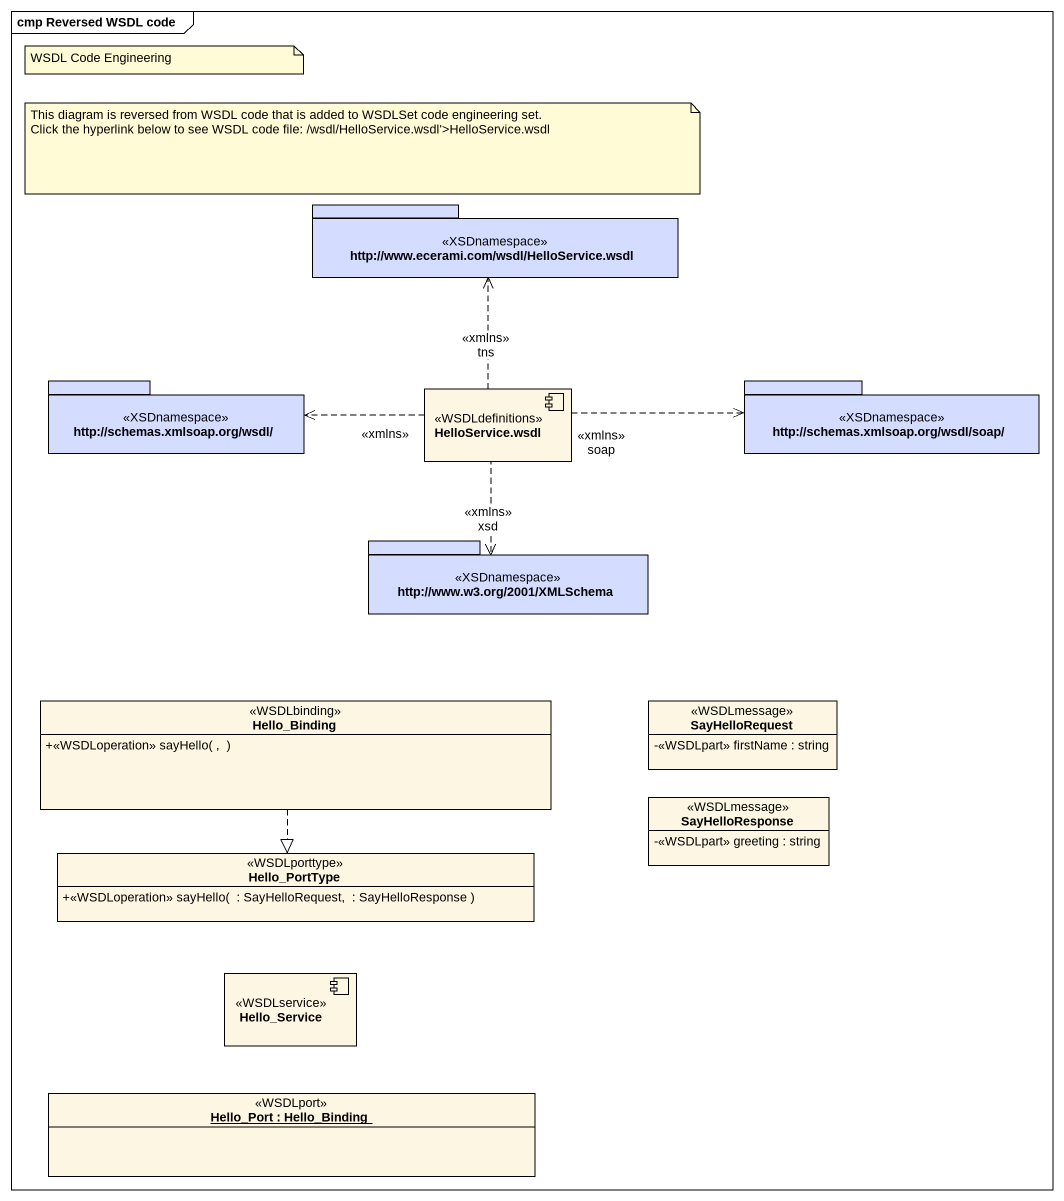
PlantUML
@startuml
mainframe cmp Reversed WSDL code
allowmixing
hide circle
hide empty members
skinparam classAttributeIconSize 0
package "http://www.ecerami.com/wsdl/HelloService.wsdl" as http_www_ecerami_com_wsdl <<XSDnamespace>> #D4DDFF {
}
package "http://schemas.xmlsoap.org/wsdl/" as http_schemas_xmlsoap_org <<XSDnamespace>> #D4DDFF {
}
component "HelloService.wsdl" as HelloService_wsdl <<WSDLdefinitions>>
package "http://schemas.xmlsoap.org/wsdl/soap/" as http_schemas_xmlsoap_org_2 <<XSDnamespace>> #D4DDFF {
}
package "http://www.w3.org/2001/XMLSchema" as http_www_w3_org_2001 <<XSDnamespace>> #D4DDFF {
}
class Hello_Binding <<WSDLbinding>> {
  +<<WSDLoperation>> sayHello( ,  )
}
class SayHelloRequest <<WSDLmessage>> {
  -<<WSDLpart>> firstName : string
}
class SayHelloResponse <<WSDLmessage>> {
  -<<WSDLpart>> greeting : string
}
interface Hello_PortType <<WSDLporttype>> {
  +<<WSDLoperation>> sayHello(  : SayHelloRequest,  : SayHelloResponse )
}
component Hello_Service <<WSDLservice>>
object "Hello_Port : Hello_Binding" as Hello_Port <<WSDLport>>
HelloService_wsdl .up.> http_www_ecerami_com_wsdl : <<xmlns>> tns
HelloService_wsdl .left.> http_schemas_xmlsoap_org : <<xmlns>>
HelloService_wsdl .right.> http_schemas_xmlsoap_org_2 : <<xmlns>> soap
HelloService_wsdl ..> http_www_w3_org_2001 : <<xmlns>> xsd
Hello_Binding ..|> Hello_PortType
note as N1
  WSDL Code Engineering
end note
note as N2
  This diagram is reversed from WSDL code that is added to WSDLSet code engineering set.
  Click the hyperlink below to see WSDL code file: /wsdl/HelloService.wsdl'>HelloService.wsdl
end note
@enduml
